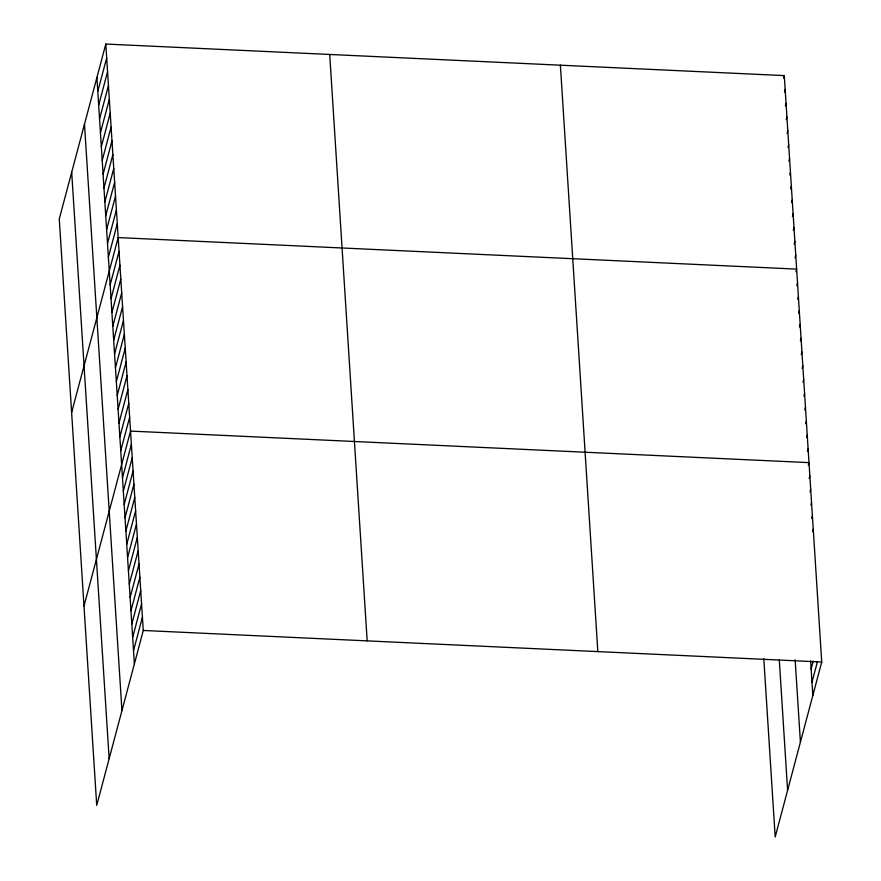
<?xml version="1.0" encoding="UTF-8"?>
<svg xmlns="http://www.w3.org/2000/svg" width="881" height="881" viewBox="0 0 881 881"><rect width="100%" height="100%" fill="white"/><g stroke="black" fill="none" stroke-linecap="round" stroke-linejoin="round"><path stroke-width="1.32" d="M105.808 44.05L59.269 218.984L96.723 805.399L143.273 630.466L105.808 44.05L784.277 75.601L821.731 662.016L775.192 836.95L763.805 658.834M97.791 91.349L106.7 57.871M98.672 105.169L107.581 71.691M99.553 118.99L108.462 85.523M100.434 132.811L109.343 99.344M101.326 146.631L110.224 113.164M102.207 160.452L111.116 126.985M103.088 174.284L111.997 140.806M103.969 188.105L112.878 154.627M104.85 201.925L113.759 168.458M105.731 215.746L114.64 182.279M106.623 229.567L115.521 196.1M107.504 243.398L116.413 209.92M108.385 257.219L117.294 223.741M71.625 412.506L118.175 237.573L796.633 269.112L795.95 271.689M110.147 284.86L119.056 251.393M111.039 298.681L119.937 265.214M111.92 312.502L120.818 279.035M112.801 326.333L121.71 292.855M113.682 340.154L122.591 306.687M114.563 353.975L123.472 320.508M115.444 367.795L124.353 334.328M116.336 381.616L125.234 348.149M117.217 395.448L126.115 361.97M118.098 409.269L127.007 375.791M118.979 423.089L127.888 389.622M119.86 436.91L128.769 403.443M120.741 450.731L129.65 417.264M83.992 606.018L130.531 431.084L809 462.635L808.317 465.212M122.481 477.854L131.379 444.376M123.329 491.146L132.238 457.668M124.177 504.439L133.086 470.961M125.025 517.731L133.934 484.253M125.873 531.023L134.782 497.545M126.721 544.315L135.63 510.837M127.569 557.607L136.478 524.129M128.417 570.899L137.326 537.421M129.265 584.191L138.174 550.713M130.124 597.483L139.022 564.005M130.972 610.775L139.87 577.297M131.82 624.067L140.718 590.589M132.668 637.359L141.577 603.881M133.516 650.652L142.425 617.174M783.594 78.178L784.277 75.601M784.475 91.998L785.158 89.422M785.356 105.819L786.039 103.242M786.237 119.64L786.92 117.063M787.118 133.46L787.812 130.884M788.01 147.281L788.693 144.715M788.891 161.113L789.574 158.536M789.772 174.934L790.455 172.357M790.653 188.754L791.336 186.177M791.534 202.575L792.217 199.998M792.415 216.396L793.109 213.83M793.307 230.227L793.99 227.65M794.188 244.048L794.871 241.471M795.069 257.869L795.752 255.292M796.831 285.51L797.525 282.933M797.712 299.331L798.406 296.765M798.604 313.162L799.287 310.586M799.485 326.983L800.168 324.406M800.366 340.804L801.049 338.227M801.247 354.625L801.93 352.048M802.128 368.445L802.822 365.879M803.02 382.277L803.703 379.7M803.901 396.098L804.584 393.521M804.782 409.918L805.465 407.341M805.663 423.739L806.346 421.162M806.544 437.56L807.227 434.994M807.425 451.38L808.119 448.814M809.165 478.504L809.848 475.927M810.013 491.796L810.696 489.219M810.861 505.088L811.544 502.511M811.709 518.38L812.392 515.803M812.557 531.672L813.24 529.096M811.126 668.899L813.185 661.179M811.974 682.191L817.458 661.598M143.273 630.466L821.731 662.016M810.619 660.926L812.833 695.483M795.147 659.759L800.411 742.165M779.289 660.001L787.603 790.268M560.382 65.183L597.836 651.61M329.703 54.457L367.168 640.883M96.91 77.517L134.364 663.944M84.488 124.199L121.941 710.626M71.691 172.302L109.145 758.717"/></g></svg>
